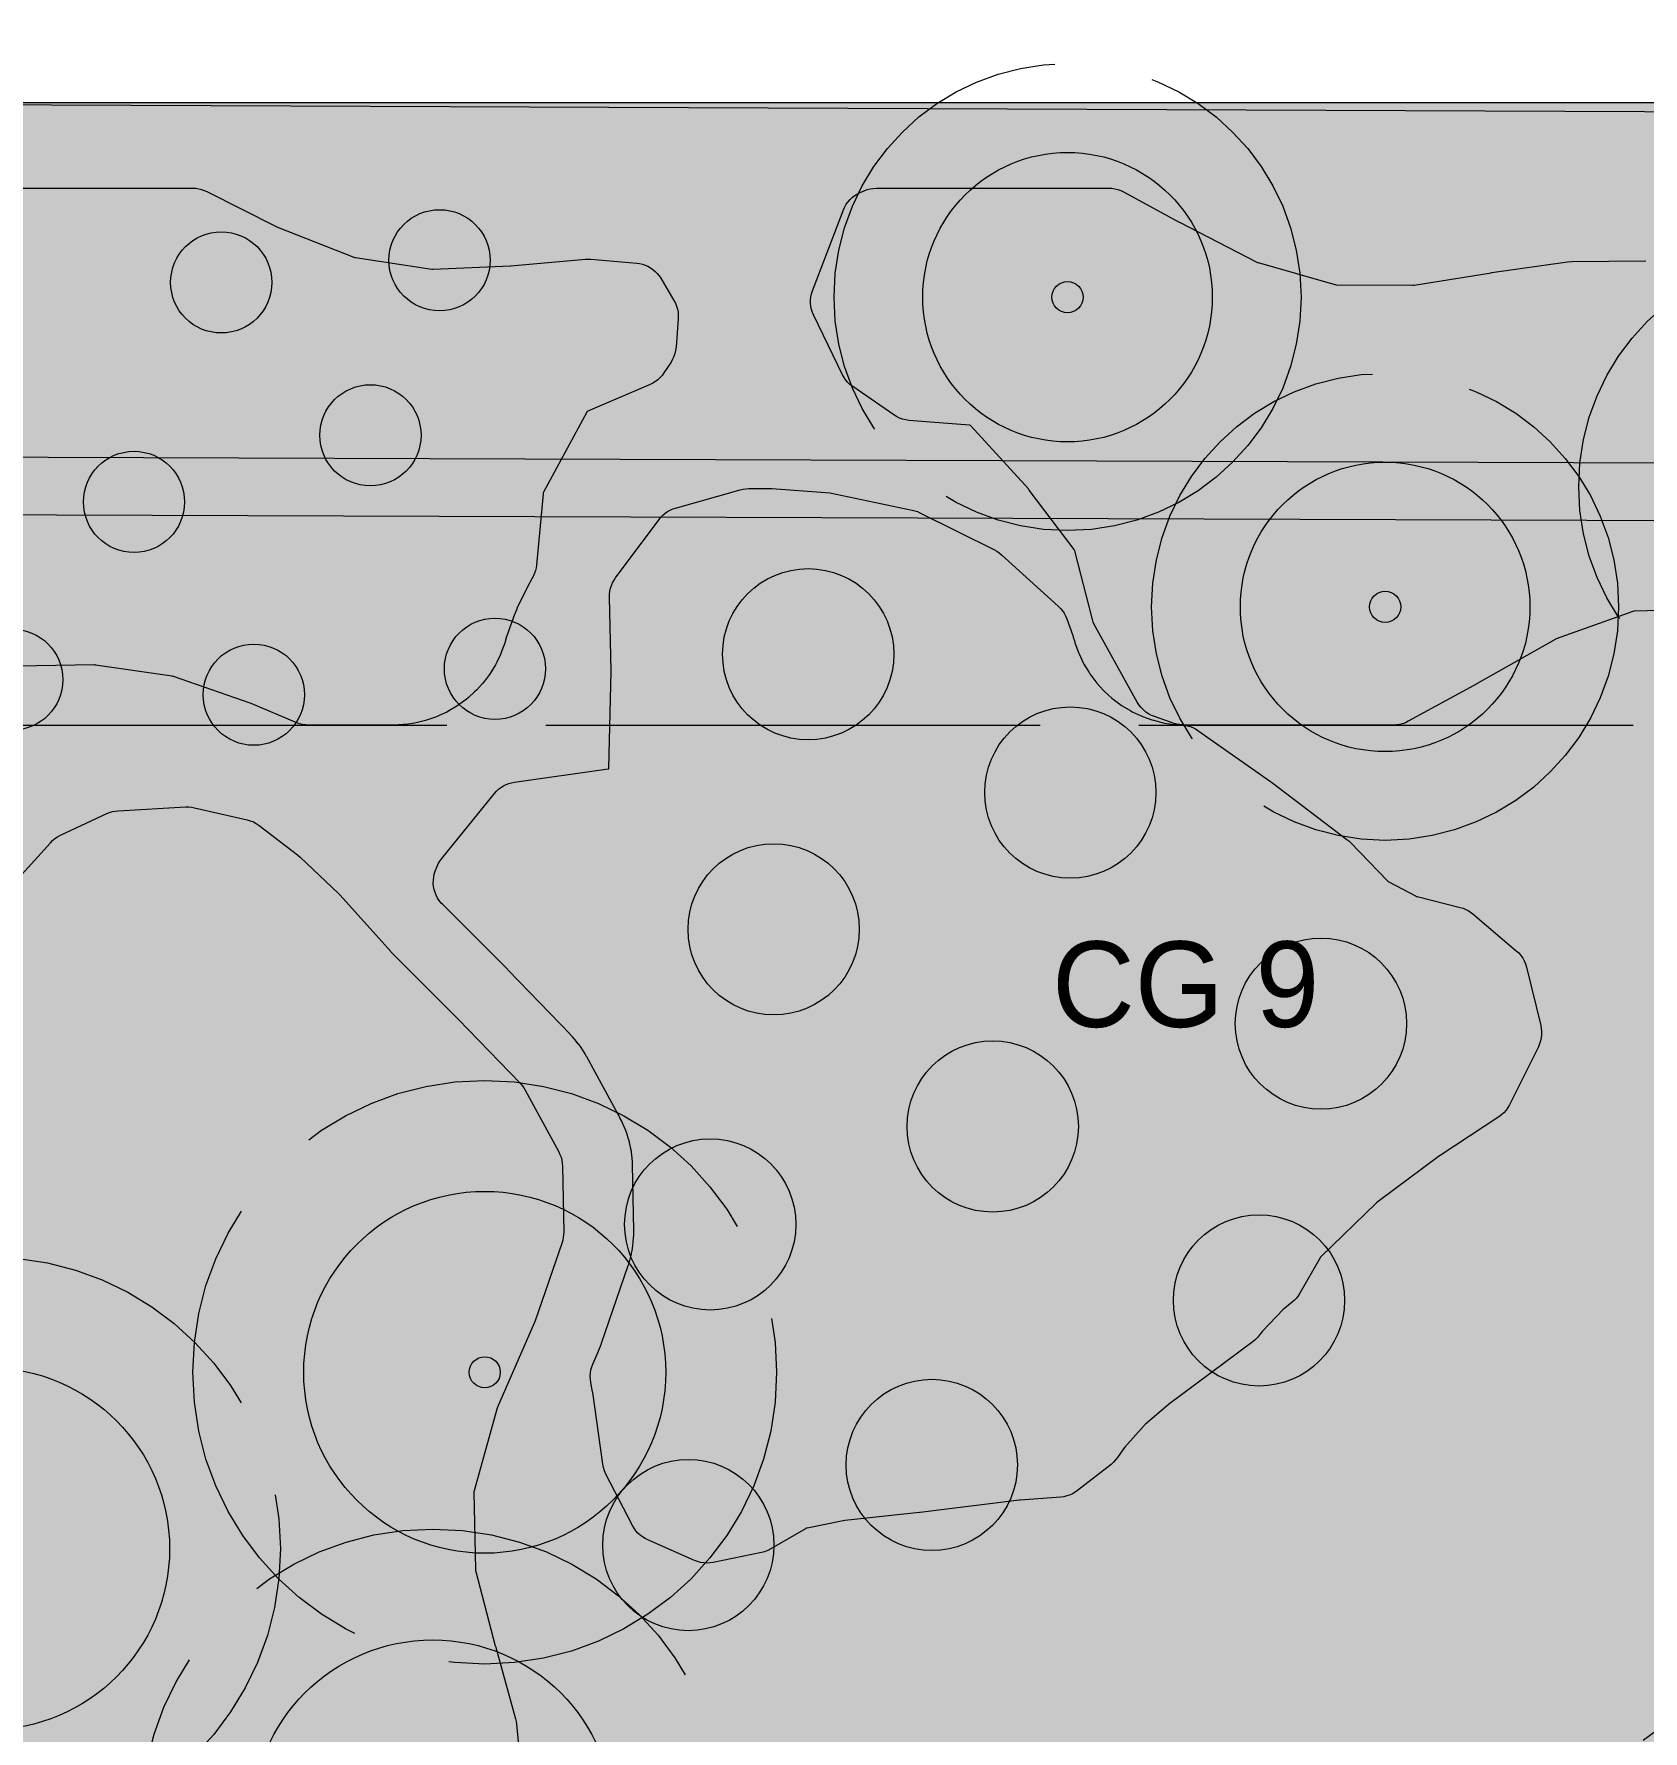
# Model space of a CAD drawing. Header units: metres. Extents: x 1 to 213, y 1 to 147.
# Drawn here: x 92.735 to 96.87, y 35.855 to 40.217 of the extents above; entities that cross this region are included whole.
import ezdxf

# ---------------------------------------------------------------- set-up
doc = ezdxf.new("R2010")
doc.units = ezdxf.units.M
doc.linetypes.add('DASHED', pattern=[1.524, 1.27, -0.254])
doc.layers.get('0').update_dxf_attribs({"lineweight": 0, "plot": 0})
for name, color, linetype, lineweight, plot in [('00-BASE-ARQUITECTURA', 8, 'Continuous', 0, False), ('PJ-ARBUSTOS', 82, 'Continuous', 0, False), ('PJ-COPA-ADULTA', 8, 'DASHED', 0, False), ('PJ-CUBRESUELOS', 150, 'Continuous', 0, False), ('PJ-ETIQUETAS', 7, 'Continuous', 0, False), ('PJ-GRAVILLA', 42, 'Continuous', 0, False), ('PJ-HERBACEAS', 212, 'Continuous', 0, False), ('PJ-LIMITE-JARDIN', 7, 'Continuous', 0, False), ('PJ-MASAS', 92, 'Continuous', 0, False), ('PJ-MASAS-RELLENO', 92, 'Continuous', 0, False), ('PJ-RIEGO-SECTORES', 5, 'Continuous', 0, False), ('PJ-VISIBILIDAD', 1, 'DASHED', 0, False)]:
    doc.layers.add(name, color=color, linetype=linetype, lineweight=lineweight, plot=plot)

# ---------------------------------------------------------------- blocks, each defined once
blk = doc.blocks.new('PJ_SC')
for radius in [0.465, 0.04]:
    blk.add_circle((0, 0), radius)
for tag, p, height in [('CODIGO', (0.15, 0.15), 0.2), ('ESPECIE', (0.15, -0.1), 0.15), ('ZONA', (0.15, -0.3), 0.15)]:
    blk.add_attdef(tag, p, '', height=height)
blk = doc.blocks.new('PJ_CG')
blk.add_circle((0, 0), 0.22)
for tag, p, height in [('CODIGO', (0.15, 0.15), 0.2), ('ESPECIE', (0.15, -0.1), 0.15), ('ZONA', (0.15, -0.3), 0.15)]:
    blk.add_attdef(tag, p, '', height=height)
blk = doc.blocks.new('PJ_NP')
blk.add_circle((0, 0), 0.13)
for tag, p, height in [('CODIGO', (0.15, 0.15), 0.2), ('ESPECIE', (0.15, -0.1), 0.15), ('ZONA', (0.15, -0.3), 0.15)]:
    blk.add_attdef(tag, p, '', height=height)
blk = doc.blocks.new('PJ_BA')
for radius in [0.372, 0.04]:
    blk.add_circle((0, 0), radius)
for tag, p, height in [('CODIGO', (0.15, 0.15), 0.2), ('ESPECIE', (0.15, -0.1), 0.15), ('ZONA', (0.15, -0.3), 0.15)]:
    blk.add_attdef(tag, p, '', height=height)

msp = doc.modelspace()

# ---------------------------------------------------------------- hatches: boundary and pattern name
at = {"layer": 'PJ-GRAVILLA'}
h = msp.add_hatch(dxfattribs=at)
h.set_pattern_fill('GRAVEL', scale=0.03)
h.paths.add_polyline_path([(69.7177, 40.2166), (86.21, 40.1285), (86.4305, 40.0403), (102.1291, 40.0403), (102.526, 39.3788), (102.526, 39.1142), (105.2159, 32.0146), (106.3183, 28.7514), (107.2885, 26.5024), (108.435, 24.4298), (109.5374, 22.7983), (111.2572, 20.6816), (112.2274, 19.7555), (112.2274, 19.0941), (111.9187, 18.7854), (111.61, 18.7413), (60.9423, 18.7854), (60.7218, 18.8736), (60.4132, 19.2705), (60.4573, 19.8437), (61.2069, 20.6816), (62.5298, 22.5778), (63.8527, 25.0913), (68.527, 37.5267), (68.8357, 37.7913), (69.2767, 37.6149), (69.4531, 37.659), (69.7177, 38.0118), (69.6736, 38.2764), (69.0562, 38.7614), (69.409, 39.8639), (69.7177, 40.2166)])
at = {"layer": 'PJ-MASAS-RELLENO'}
for points in [[(88.7823, 38.6658), (88.7784, 38.6725), (88.7751, 38.6796), (88.7725, 38.687), (88.7707, 38.6946), (88.7696, 38.7023), (88.7693, 38.7101), (88.7698, 38.7179), (88.771, 38.7256), (88.7729, 38.7332), (88.7756, 38.7405), (88.779, 38.7476), (88.783, 38.7543), (88.8714, 38.8851), (88.872, 38.886), (88.8767, 38.8934), (88.8773, 38.8944), (88.881, 38.9005), (88.8821, 38.9025), (88.8903, 38.9181), (88.8913, 38.9201), (88.8943, 38.9266), (88.8947, 38.9276), (88.8982, 38.9358), (88.8986, 38.9368), (88.9661, 39.1092), (88.9664, 39.1101), (88.969, 39.1171), (88.9693, 39.118), (88.9712, 39.1237), (88.9718, 39.1255), (88.9759, 39.1399), (88.9764, 39.1417), (88.9778, 39.1476), (88.978, 39.1485), (88.9796, 39.1558), (88.9797, 39.1567), (89.0127, 39.3315), (89.0128, 39.3324), (89.014, 39.3395), (89.0142, 39.3404), (89.015, 39.3461), (89.0152, 39.3479), (89.0166, 39.3623), (89.0167, 39.3641), (89.017, 39.3695), (89.017, 39.3713), (89.0171, 39.3856), (89.0171, 39.3874), (89.0169, 39.3928), (89.0168, 39.3946), (89.0166, 39.3966), (89.0163, 39.4042), (89.0168, 39.4117), (89.0179, 39.4192), (89.0198, 39.4265), (89.0223, 39.4336), (89.0255, 39.4404), (89.0293, 39.447), (89.0337, 39.4531), (89.076, 39.5063), (89.077, 39.5077), (89.0777, 39.5093), (89.1446, 39.6642), (89.1479, 39.6709), (89.1518, 39.6773), (89.1562, 39.6832), (89.1612, 39.6888), (89.1667, 39.6938), (89.1726, 39.6983), (89.179, 39.7023), (89.3529, 39.7998), (89.3622, 39.8042), (89.3879, 39.8145), (89.3951, 39.817), (89.4025, 39.8188), (89.41, 39.8199), (89.4176, 39.8203), (90.0532, 39.8203), (90.0604, 39.8199), (90.0675, 39.819), (90.0745, 39.8174), (90.0814, 39.8151), (90.088, 39.8123), (90.1557, 39.7796), (90.1598, 39.7774), (90.3556, 39.6681), (90.3603, 39.6659), (90.5563, 39.5878), (90.558, 39.5872), (90.5597, 39.5869), (90.7558, 39.5639), (90.758, 39.5637), (90.7603, 39.5638), (90.9569, 39.5862), (90.9593, 39.5866), (91.1544, 39.621), (91.1622, 39.622), (91.3527, 39.6366), (91.364, 39.6366), (91.5569, 39.624), (91.5599, 39.6238), (91.7558, 39.6037), (91.7612, 39.6036), (91.9562, 39.6102), (91.9586, 39.6104), (91.9609, 39.6109), (92.157, 39.6661), (92.1587, 39.6666), (92.1603, 39.6673), (92.3585, 39.7633), (92.4566, 39.8119), (92.4634, 39.8149), (92.4703, 39.8172), (92.4775, 39.8189), (92.4848, 39.8199), (92.4921, 39.8203), (93.1438, 39.8203), (93.1513, 39.8199), (93.1587, 39.8189), (93.166, 39.8171), (93.1731, 39.8147), (93.1799, 39.8116), (93.3575, 39.7217), (93.361, 39.7201), (93.5573, 39.6432), (93.5594, 39.6425), (93.5615, 39.6421), (93.7575, 39.6121), (93.7594, 39.6119), (93.7614, 39.6119), (93.9587, 39.6209), (93.9603, 39.621), (94.1527, 39.6378), (94.1596, 39.6382), (94.1665, 39.6379), (94.284, 39.6277), (94.2915, 39.6267), (94.2989, 39.625), (94.306, 39.6226), (94.313, 39.6195), (94.3196, 39.6158), (94.3258, 39.6114), (94.3316, 39.6065), (94.3369, 39.6011), (94.3416, 39.5952), (94.3458, 39.5889), (94.3797, 39.5319), (94.3835, 39.5247), (94.3865, 39.5172), (94.3888, 39.5093), (94.3903, 39.5013), (94.3909, 39.4932), (94.3907, 39.4851), (94.3853, 39.4114), (94.3842, 39.4034), (94.3824, 39.3955), (94.3798, 39.3878), (94.3764, 39.3804), (94.3723, 39.3734), (94.3539, 39.3454), (94.3493, 39.3391), (94.3441, 39.3333), (94.3384, 39.328), (94.3322, 39.3233), (94.3256, 39.3192), (94.3186, 39.3158), (94.1588, 39.2473), (94.1571, 39.2464), (94.1561, 39.2448), (94.0448, 39.0389), (94.044, 39.0371), (94.0437, 39.0351), (94.0267, 38.8515), (94.0258, 38.8444), (94.0241, 38.8374), (94.0219, 38.8306), (94.0191, 38.824), (94.0157, 38.8177), (94.0092, 38.807), (94.0083, 38.8053), (94.0023, 38.794), (94.0014, 38.7923), (93.9765, 38.7397), (93.9757, 38.7379), (93.9708, 38.7261), (93.9701, 38.7243), (93.9505, 38.6695), (93.9499, 38.6677), (93.9461, 38.6551), (93.9449, 38.6513), (93.9369, 38.6292), (93.9339, 38.6219), (93.9247, 38.6024), (93.921, 38.5955), (93.9099, 38.577), (93.9055, 38.5704), (93.8927, 38.5531), (93.8877, 38.547), (93.8732, 38.531), (93.8677, 38.5255), (93.8517, 38.511), (93.8456, 38.506), (93.8283, 38.4932), (93.8217, 38.4888), (93.8032, 38.4777), (93.7963, 38.474), (93.7768, 38.4648), (93.7695, 38.4618), (93.7492, 38.4545), (93.7417, 38.4522), (93.7208, 38.447), (93.7131, 38.4454), (93.6917, 38.4423), (93.6839, 38.4415), (93.6604, 38.4404), (93.6565, 38.4403), (93.4416, 38.4403), (93.4336, 38.4407), (93.4257, 38.4419), (93.4179, 38.4438), (93.4104, 38.4466), (93.2936, 38.496), (93.2911, 38.4969), (93.0941, 38.565), (93.0923, 38.5655), (93.0905, 38.5659), (92.8938, 38.5947), (92.8922, 38.5949), (92.8906, 38.5949), (92.6923, 38.5919), (92.6919, 38.5919), (92.4942, 38.5868), (92.4921, 38.5866), (92.49, 38.586), (92.2735, 38.506), (92.2716, 38.5052), (92.2708, 38.5033), (92.1957, 38.317), (92.1928, 38.3106), (92.1894, 38.3045), (92.0964, 38.1556), (92.0959, 38.1549), (92.0066, 38.0155), (92.0057, 38.014), (92.005, 38.0124), (91.9392, 37.8556), (91.9383, 37.8531), (91.8733, 37.6648), (91.871, 37.6588), (91.8682, 37.653), (91.7662, 37.4632), (91.7615, 37.4554), (91.7559, 37.4483), (91.7496, 37.4418), (91.666, 37.3658), (91.6599, 37.3608), (91.6533, 37.3564), (91.6464, 37.3527), (91.6391, 37.3497), (91.6224, 37.3437), (91.6186, 37.3424), (91.5942, 37.335), (91.5904, 37.334), (91.5132, 37.3146), (91.5094, 37.3138), (91.4843, 37.3088), (91.4805, 37.3081), (91.4017, 37.2965), (91.3978, 37.296), (91.3724, 37.2935), (91.3685, 37.2932), (91.289, 37.2893), (91.2851, 37.2892), (91.2595, 37.2892), (91.2556, 37.2893), (91.1761, 37.2932), (91.1722, 37.2935), (91.1468, 37.296), (91.1429, 37.2965), (91.0641, 37.3081), (91.0602, 37.3088), (91.0454, 37.3118), (91.0375, 37.3138), (91.0298, 37.3166), (91.0225, 37.3201), (90.9259, 37.3732), (90.9204, 37.3765), (90.9152, 37.3803), (90.7503, 37.5091), (90.7476, 37.5113), (90.595, 37.6416), (90.5908, 37.6455), (90.4539, 37.7802), (90.448, 37.7867), (90.4429, 37.7937), (90.3446, 37.9454), (90.3409, 37.9516), (90.3379, 37.9581), (90.3354, 37.9648), (90.3336, 37.9717), (90.2964, 38.1401), (90.2951, 38.1476), (90.2946, 38.1553), (90.2947, 38.1629), (90.2957, 38.1706), (90.326, 38.3514), (90.3262, 38.3532), (90.3259, 38.355), (90.2632, 38.6764), (90.2627, 38.6783), (90.261, 38.6789), (90.0004, 38.7655), (89.9983, 38.766), (89.9963, 38.7659), (89.8003, 38.7461), (89.7983, 38.7458), (89.7964, 38.7451), (89.6004, 38.6616), (89.5961, 38.6594), (89.4007, 38.5467), (89.3954, 38.5439), (89.2157, 38.4574), (89.2086, 38.4544), (89.2013, 38.4521), (89.1937, 38.4505), (89.1861, 38.4497), (89.1784, 38.4496), (88.9593, 38.4568), (88.9516, 38.4574), (88.9441, 38.4588), (88.9367, 38.4608), (88.9295, 38.4636), (88.9227, 38.467), (88.9162, 38.4711), (88.9101, 38.4758), (88.9045, 38.4811), (88.8994, 38.4868), (88.8949, 38.493), (88.7823, 38.6658)], [(94.8395, 39.3102), (94.833, 39.3152), (94.827, 39.3208), (94.8217, 39.327), (94.817, 39.3337), (94.8131, 39.3409), (94.7389, 39.4931), (94.7357, 39.5007), (94.7333, 39.5085), (94.7317, 39.5165), (94.7309, 39.5246), (94.731, 39.5328), (94.7319, 39.5409), (94.7336, 39.5489), (94.7361, 39.5567), (94.8155, 39.7646), (94.8187, 39.7719), (94.8226, 39.7788), (94.8272, 39.7853), (94.8325, 39.7914), (94.8383, 39.7968), (94.8446, 39.8017), (94.8514, 39.8059), (94.8585, 39.8095), (94.8684, 39.8137), (94.876, 39.8166), (94.8839, 39.8186), (94.892, 39.8198), (94.9001, 39.8203), (95.4968, 39.8203), (95.5047, 39.8199), (95.5126, 39.8187), (95.5203, 39.8167), (95.5278, 39.814), (95.5349, 39.8106), (95.6781, 39.7329), (95.6789, 39.7325), (95.8773, 39.6304), (95.8791, 39.6296), (95.8809, 39.6289), (96.0778, 39.5727), (96.0796, 39.5723), (96.0814, 39.5722), (96.2784, 39.571), (96.2801, 39.5711), (96.2817, 39.5712), (96.48, 39.603), (96.4813, 39.6032), (96.6758, 39.6311), (96.6866, 39.6319), (96.8773, 39.6332), (96.8861, 39.6327), (97.0815, 39.6122), (97.083, 39.6121), (97.2808, 39.5991), (97.2828, 39.599), (97.2848, 39.5992), (97.481, 39.626), (97.4833, 39.6264), (97.4855, 39.6271), (97.6818, 39.7033), (97.6858, 39.7051), (97.8816, 39.8072), (97.8873, 39.8099), (97.8966, 39.8139), (97.9042, 39.8166), (97.912, 39.8186), (97.92, 39.8199), (97.928, 39.8203), (98.5783, 39.8203), (98.587, 39.8198), (98.5957, 39.8183), (98.6042, 39.816), (98.6123, 39.8127), (98.6864, 39.7778), (98.6867, 39.7777), (98.8856, 39.6829), (98.8871, 39.6823), (98.8887, 39.6818), (99.0854, 39.6252), (99.0877, 39.6247), (99.0899, 39.6244), (99.2855, 39.615), (99.2908, 39.6151), (99.4859, 39.6316), (99.4915, 39.6319), (99.6284, 39.634), (99.6359, 39.6337), (99.6434, 39.6328), (99.6507, 39.6312), (99.6578, 39.6288), (99.6647, 39.6259), (99.6713, 39.6223), (99.6775, 39.618), (99.6833, 39.6133), (99.6887, 39.608), (99.7251, 39.5681), (99.7302, 39.5619), (99.7347, 39.5551), (99.7385, 39.5479), (99.7416, 39.5404), (99.7439, 39.5326), (99.7453, 39.5246), (99.746, 39.5165), (99.7458, 39.5084), (99.7448, 39.5004), (99.743, 39.4924), (99.7204, 39.4123), (99.7181, 39.4052), (99.7151, 39.3984), (99.7115, 39.392), (99.7073, 39.3858), (99.7026, 39.3801), (99.675, 39.3498), (99.6697, 39.3446), (99.664, 39.3399), (99.6579, 39.3357), (99.6515, 39.3321), (99.6447, 39.3291), (99.6377, 39.3267), (99.5282, 39.2956), (99.5246, 39.2944), (99.3285, 39.2177), (99.3234, 39.2152), (99.127, 39.1044), (99.1236, 39.1026), (99.0323, 39.0568), (99.0255, 39.0537), (99.0185, 39.0514), (99.0112, 39.0496), (99.0039, 39.0486), (98.9964, 39.0483), (98.3676, 39.0483), (98.3605, 39.0486), (98.3534, 39.0495), (98.3464, 39.0511), (98.3395, 39.0534), (98.3234, 39.0594), (98.323, 39.0596), (98.1467, 39.1267), (98.1448, 39.1273), (98.1432, 39.1262), (97.9827, 39.0063), (97.9811, 39.005), (97.98, 39.0032), (97.8809, 38.828), (97.8785, 38.823), (97.8246, 38.686), (97.8215, 38.6792), (97.8179, 38.6727), (97.8136, 38.6666), (97.8088, 38.6609), (97.8035, 38.6557), (97.7978, 38.651), (97.7916, 38.6469), (97.7851, 38.6433), (97.7782, 38.6404), (97.6692, 38.5995), (97.6622, 38.5972), (97.655, 38.5956), (97.6477, 38.5946), (97.6403, 38.5944), (97.633, 38.5948), (97.6257, 38.5959), (97.4514, 38.6301), (97.4435, 38.6321), (97.2482, 38.6916), (97.2456, 38.6923), (97.048, 38.7382), (97.0464, 38.7385), (97.0446, 38.7386), (96.8479, 38.7329), (96.8458, 38.7328), (96.8439, 38.7322), (96.6469, 38.6622), (96.6453, 38.6615), (96.6438, 38.6607), (96.4453, 38.5478), (96.4441, 38.5471), (96.2666, 38.4501), (96.2594, 38.4466), (96.2519, 38.4438), (96.2441, 38.4419), (96.2362, 38.4407), (96.2282, 38.4403), (95.6989, 38.4403), (95.6949, 38.4404), (95.687, 38.4407), (95.6795, 38.4415), (95.6722, 38.4429), (95.665, 38.4449), (95.6144, 38.4622), (95.6067, 38.4653), (95.5992, 38.4693), (95.5923, 38.4739), (95.5859, 38.4793), (95.58, 38.4853), (95.5749, 38.4919), (95.5704, 38.499), (95.4626, 38.6926), (95.4595, 38.6987), (95.457, 38.705), (95.455, 38.7115), (95.4095, 38.8883), (95.4089, 38.8902), (95.4078, 38.8918), (95.2929, 39.0445), (95.2905, 39.0475), (95.1427, 39.2093), (95.1414, 39.2106), (95.1395, 39.2108), (94.9835, 39.2236), (94.9752, 39.2247), (94.967, 39.2267), (94.9592, 39.2295), (94.9516, 39.2332), (94.9445, 39.2375), (94.8395, 39.3102)], [(94.2125, 38.3279), (94.2126, 38.3298), (94.2189, 38.5777), (94.2189, 38.5797), (94.2142, 38.7694), (94.2144, 38.777), (94.2153, 38.7846), (94.2169, 38.792), (94.2192, 38.7992), (94.2221, 38.8062), (94.2258, 38.8129), (94.23, 38.8192), (94.3414, 38.969), (94.3462, 38.9748), (94.3515, 38.9801), (94.3572, 38.9849), (94.3634, 38.9892), (94.3699, 38.9928), (94.3768, 38.9958), (94.3839, 38.9982), (94.5502, 39.0452), (94.5574, 39.0469), (94.5647, 39.0479), (94.572, 39.0483), (94.626, 39.0483), (94.6316, 39.0481), (94.7696, 39.0383), (94.7802, 39.0369), (94.9919, 38.9931), (94.9986, 38.9914), (95.0052, 38.9892), (95.0115, 38.9863), (95.2032, 38.8906), (95.2095, 38.887), (95.2155, 38.8829), (95.2211, 38.8783), (95.3674, 38.7459), (95.373, 38.7404), (95.378, 38.7343), (95.3823, 38.7278), (95.3861, 38.7208), (95.3891, 38.7136), (95.4045, 38.6705), (95.4057, 38.6667), (95.4095, 38.6541), (95.4102, 38.6522), (95.4191, 38.6273), (95.4206, 38.6237), (95.4315, 38.6006), (95.4333, 38.5972), (95.4465, 38.5753), (95.4486, 38.572), (95.4638, 38.5515), (95.4663, 38.5485), (95.4835, 38.5296), (95.4862, 38.5268), (95.5051, 38.5097), (95.5082, 38.5072), (95.5287, 38.492), (95.5319, 38.4898), (95.5538, 38.4767), (95.5573, 38.4748), (95.5803, 38.4639), (95.584, 38.4624), (95.608, 38.4538), (95.6117, 38.4527), (95.6365, 38.4465), (95.6403, 38.4457), (95.6656, 38.442), (95.6695, 38.4416), (95.6839, 38.4409), (95.6914, 38.4402), (95.6987, 38.4388), (95.7059, 38.4367), (95.7129, 38.4339), (95.7195, 38.4305), (95.7259, 38.4265), (95.913, 38.2956), (95.9156, 38.2937), (96.1089, 38.1463), (96.1135, 38.1425), (96.1179, 38.1383), (96.2132, 38.0398), (96.2148, 38.0384), (96.2166, 38.0373), (96.2851, 38.0012), (96.2873, 38.0002), (96.2896, 37.9995), (96.4004, 37.9716), (96.4074, 37.9695), (96.4142, 37.9668), (96.4207, 37.9635), (96.4268, 37.9596), (96.4326, 37.9551), (96.5443, 37.8606), (96.5504, 37.8549), (96.5559, 37.8485), (96.5607, 37.8417), (96.5647, 37.8343), (96.5679, 37.8266), (96.5704, 37.8185), (96.607, 37.6685), (96.6085, 37.6606), (96.6093, 37.6526), (96.6092, 37.6446), (96.6083, 37.6367), (96.6066, 37.6289), (96.6042, 37.6212), (96.601, 37.6139), (96.527, 37.4648), (96.5228, 37.4575), (96.5179, 37.4506), (96.5123, 37.4443), (96.5061, 37.4386), (96.4992, 37.4335), (96.3486, 37.3346), (96.3466, 37.3332), (96.1893, 37.2161), (96.1854, 37.2128), (96.0422, 37.0741), (96.0409, 37.0727), (96.0399, 37.0711), (95.9881, 36.9802), (95.9841, 36.9738), (95.9795, 36.9678), (95.9743, 36.9623), (95.9686, 36.9573), (95.9491, 36.9417), (95.9452, 36.9381), (95.8919, 36.8825), (95.8885, 36.8785), (95.8845, 36.873), (95.8795, 36.8669), (95.874, 36.8613), (95.8679, 36.8563), (95.6509, 36.6942), (95.6489, 36.6926), (95.5915, 36.6436), (95.5878, 36.6399), (95.5382, 36.5848), (95.535, 36.5807), (95.5195, 36.5582), (95.5146, 36.5518), (95.509, 36.5458), (95.5029, 36.5405), (95.4168, 36.4732), (95.4104, 36.4687), (95.4036, 36.4648), (95.3965, 36.4616), (95.3891, 36.4592), (95.3815, 36.4574), (95.3737, 36.4564), (95.269, 36.4483), (95.2672, 36.4482), (95.0121, 36.4166), (95.0107, 36.4164), (94.8185, 36.396), (94.8148, 36.3954), (94.7218, 36.3766), (94.7197, 36.3761), (94.7178, 36.3751), (94.6288, 36.323), (94.621, 36.319), (94.6128, 36.3159), (94.6044, 36.3137), (94.4809, 36.2885), (94.4728, 36.2873), (94.4646, 36.2869), (94.4565, 36.2874), (94.4484, 36.2886), (94.4405, 36.2907), (94.4328, 36.2936), (94.3124, 36.3464), (94.3055, 36.3498), (94.2989, 36.354), (94.2927, 36.3587), (94.287, 36.364), (94.2819, 36.3699), (94.2774, 36.3762), (94.2735, 36.383), (94.2052, 36.5152), (94.2015, 36.5234), (94.1988, 36.532), (94.197, 36.5408), (94.1712, 36.725), (94.1708, 36.727), (94.1662, 36.7511), (94.1651, 36.759), (94.1647, 36.767), (94.1652, 36.775), (94.1665, 36.783), (94.1686, 36.7907), (94.1714, 36.7982), (94.1857, 36.831), (94.1861, 36.8318), (94.1885, 36.8378), (94.1888, 36.8385), (94.1909, 36.8438), (94.1912, 36.8446), (94.1934, 36.8507), (94.1937, 36.8515), (94.2623, 37.0515), (94.2626, 37.0523), (94.2647, 37.0589), (94.2649, 37.0598), (94.2665, 37.0652), (94.267, 37.0669), (94.2704, 37.0804), (94.2707, 37.0821), (94.2718, 37.0873), (94.2721, 37.089), (94.2743, 37.1027), (94.2745, 37.1045), (94.2751, 37.1097), (94.2752, 37.1114), (94.2762, 37.1253), (94.2763, 37.1271), (94.2764, 37.1327), (94.2764, 37.1336), (94.2765, 37.1406), (94.2764, 37.1415), (94.2733, 37.3099), (94.2733, 37.3108), (94.273, 37.3185), (94.2729, 37.3194), (94.2725, 37.3257), (94.2723, 37.3276), (94.2706, 37.3428), (94.2703, 37.3447), (94.2694, 37.3504), (94.269, 37.3523), (94.2658, 37.3673), (94.2654, 37.3691), (94.2639, 37.3747), (94.2634, 37.3765), (94.2588, 37.3912), (94.2581, 37.393), (94.2561, 37.3984), (94.2554, 37.4002), (94.2494, 37.4143), (94.2486, 37.416), (94.2459, 37.4216), (94.2455, 37.4225), (94.242, 37.4293), (94.2415, 37.4302), (94.1557, 37.588), (94.1553, 37.5888), (94.1517, 37.595), (94.1513, 37.5958), (94.1482, 37.6008), (94.1473, 37.6023), (94.1393, 37.6143), (94.1383, 37.6157), (94.1351, 37.6201), (94.134, 37.6215), (94.1249, 37.6327), (94.1238, 37.6341), (94.1199, 37.6385), (94.1193, 37.6391), (94.1144, 37.6444), (94.1138, 37.6451), (93.9549, 37.8096), (93.9539, 37.8107), (93.9529, 37.8117), (93.9519, 37.8127), (93.7849, 37.9798), (93.782, 37.9829), (93.7819, 37.983), (93.7769, 37.9892), (93.7725, 37.9958), (93.7688, 38.0029), (93.7659, 38.0102), (93.7636, 38.0178), (93.7622, 38.0256), (93.7615, 38.0335), (93.7616, 38.0415), (93.7625, 38.0494), (93.7641, 38.0571), (93.7666, 38.0647), (93.7706, 38.0756), (93.7741, 38.0834), (93.7784, 38.0908), (93.7834, 38.0978), (93.9189, 38.2648), (93.9239, 38.2704), (93.9294, 38.2755), (93.9353, 38.2801), (93.9417, 38.284), (93.9483, 38.2874), (93.9553, 38.2902), (93.9625, 38.2922), (93.9699, 38.2936), (94.2106, 38.3276), (94.2125, 38.3279)], [(85.4701, 35.2402), (85.4621, 35.2399), (85.4542, 35.2404), (85.4463, 35.2417), (85.4386, 35.2438), (85.4312, 35.2466), (85.4241, 35.2501), (85.4173, 35.2544), (85.2562, 35.3671), (85.2499, 35.3719), (85.2442, 35.3774), (85.239, 35.3833), (85.2345, 35.3898), (85.2306, 35.3967), (85.2274, 35.4039), (85.2249, 35.4114), (85.1698, 35.6114), (85.1679, 35.6199), (85.167, 35.6286), (85.167, 35.6373), (85.168, 35.6459), (85.1993, 35.8333), (85.1995, 35.8341), (85.2282, 36.0316), (85.2284, 36.0335), (85.2284, 36.0354), (85.2198, 36.2313), (85.2192, 36.2369), (85.1827, 36.4326), (85.1819, 36.438), (85.1604, 36.6242), (85.1598, 36.6322), (85.1601, 36.6401), (85.1612, 36.648), (85.1935, 36.8227), (85.1956, 36.8313), (85.1986, 36.8395), (85.2025, 36.8474), (85.3045, 37.0287), (85.3076, 37.0338), (85.3111, 37.0387), (85.4604, 37.23), (85.4621, 37.2323), (85.5928, 37.427), (85.5939, 37.4288), (85.5946, 37.4309), (85.647, 37.6262), (85.6474, 37.6281), (85.6471, 37.63), (85.6037, 37.8272), (85.6031, 37.8294), (85.602, 37.8314), (85.5075, 37.9824), (85.5036, 37.9894), (85.5005, 37.9967), (85.498, 38.0044), (85.4964, 38.0122), (85.4699, 38.178), (85.469, 38.1859), (85.4689, 38.1937), (85.4696, 38.2016), (85.4711, 38.2094), (85.4733, 38.2169), (85.4763, 38.2242), (85.4799, 38.2312), (85.5654, 38.3764), (85.5698, 38.383), (85.5747, 38.3891), (85.5802, 38.3947), (85.5863, 38.3998), (85.5928, 38.4042), (85.5997, 38.4079), (85.6069, 38.411), (85.7752, 38.4724), (85.7833, 38.4749), (85.7916, 38.4765), (85.8001, 38.4773), (85.8085, 38.4771), (85.817, 38.476), (86.0095, 38.4409), (86.0129, 38.4404), (86.1795, 38.4247), (86.1815, 38.4246), (86.1831, 38.4257), (86.3106, 38.5167), (86.3121, 38.5179), (86.3133, 38.5217), (86.3134, 38.5217), (86.3146, 38.5257), (86.3177, 38.533), (86.3215, 38.54), (86.326, 38.5465), (86.3311, 38.5526), (86.3368, 38.5581), (86.3399, 38.5609), (86.3428, 38.5637), (86.3607, 38.583), (86.3633, 38.5861), (86.3791, 38.6071), (86.3813, 38.6105), (86.395, 38.6329), (86.3969, 38.6365), (86.4086, 38.6611), (86.4094, 38.663), (86.4143, 38.6748), (86.4159, 38.6784), (86.4331, 38.7147), (86.4348, 38.7183), (86.4399, 38.7278), (86.4419, 38.7312), (86.4625, 38.7657), (86.4646, 38.769), (86.4706, 38.778), (86.4729, 38.7812), (86.4969, 38.8135), (86.4993, 38.8166), (86.5061, 38.8249), (86.5087, 38.8279), (86.5357, 38.8577), (86.5384, 38.8606), (86.5461, 38.8682), (86.5489, 38.8709), (86.5787, 38.8979), (86.5817, 38.9005), (86.59, 38.9073), (86.5931, 38.9098), (86.6254, 38.9337), (86.6287, 38.936), (86.6376, 38.942), (86.6409, 38.9441), (86.6755, 38.9648), (86.6789, 38.9667), (86.6884, 38.9718), (86.6919, 38.9736), (86.7283, 38.9908), (86.7319, 38.9924), (86.7418, 38.9965), (86.7455, 38.9979), (86.7834, 39.0115), (86.7871, 39.0127), (86.7974, 39.0158), (86.8012, 39.0169), (86.8402, 39.0266), (86.8441, 39.0275), (86.8546, 39.0296), (86.8585, 39.0303), (86.8866, 39.0344), (86.8948, 39.0352), (86.9032, 39.0352), (86.9114, 39.0342), (86.9428, 39.029), (86.9504, 39.0274), (86.9579, 39.0249), (86.9651, 39.0218), (86.972, 39.018), (86.9784, 39.0135), (86.9844, 39.0084), (86.9899, 39.0028), (87.1226, 38.8509), (87.1272, 38.8451), (87.1312, 38.839), (87.1347, 38.8326), (87.1375, 38.8258), (87.1397, 38.8188), (87.1413, 38.8117), (87.1702, 38.642), (87.1713, 38.632), (87.1778, 38.4789), (87.1779, 38.4771), (87.179, 38.4757), (87.3798, 38.2316), (87.3811, 38.2301), (87.383, 38.2296), (87.6784, 38.1735), (87.6805, 38.1732), (87.6825, 38.1738), (87.9087, 38.2545), (87.9123, 38.2557), (88.1017, 38.3133), (88.111, 38.3155), (88.1204, 38.3166), (88.3071, 38.3274), (88.3153, 38.3275), (88.5092, 38.3187), (88.514, 38.3187), (88.7096, 38.3333), (88.7119, 38.3336), (88.7142, 38.3342), (88.9096, 38.3969), (88.9149, 38.399), (88.9832, 38.4322), (88.9898, 38.4351), (88.9967, 38.4373), (89.0038, 38.4389), (89.0109, 38.4399), (89.0182, 38.4403), (89.7412, 38.4403), (89.7489, 38.4399), (89.7564, 38.4388), (89.7638, 38.437), (89.771, 38.4345), (89.778, 38.4313), (89.7846, 38.4275), (89.7908, 38.4231), (89.7965, 38.4181), (89.8018, 38.4125), (89.8065, 38.4065), (89.8991, 38.276), (89.9032, 38.2696), (89.9066, 38.2629), (89.9094, 38.2559), (89.9116, 38.2486), (89.913, 38.2412), (89.9138, 38.2337), (89.9238, 38.0336), (89.9239, 38.0279), (89.9193, 37.819), (89.9194, 37.817), (89.9202, 37.8152), (90.0298, 37.6068), (90.0309, 37.6049), (90.0326, 37.6035), (90.2148, 37.4656), (90.2165, 37.4644), (90.2183, 37.4634), (90.4269, 37.3651), (90.4281, 37.3646), (90.6229, 37.2804), (90.6254, 37.2792), (90.8112, 37.1913), (90.815, 37.1897), (91.012, 37.1203), (91.014, 37.1197), (91.0162, 37.1195), (91.2213, 37.1171), (91.2234, 37.1172), (91.2254, 37.1179), (91.4194, 37.2045), (91.421, 37.2053), (91.4223, 37.2065), (91.522, 37.3053), (91.5284, 37.311), (91.5354, 37.316), (91.5428, 37.3202), (91.5507, 37.3236), (91.5589, 37.3261), (91.5914, 37.3342), (91.5933, 37.3348), (91.6196, 37.3427), (91.6214, 37.3433), (91.6983, 37.3708), (91.7001, 37.3715), (91.7255, 37.3821), (91.7273, 37.3829), (91.801, 37.4177), (91.8028, 37.4186), (91.827, 37.4316), (91.8287, 37.4325), (91.8987, 37.4745), (91.9004, 37.4755), (91.9232, 37.4908), (91.9248, 37.4919), (91.9904, 37.5405), (91.9919, 37.5417), (92.0132, 37.5592), (92.0146, 37.5605), (92.0751, 37.6153), (92.0765, 37.6166), (92.0959, 37.636), (92.0973, 37.6375), (92.1455, 37.6906), (92.1508, 37.696), (92.1567, 37.7008), (92.163, 37.7051), (92.1697, 37.7088), (92.1767, 37.7118), (92.184, 37.7141), (92.1914, 37.7157), (92.1951, 37.7164), (92.1968, 37.7167), (92.1986, 37.7173), (92.4291, 37.8011), (92.4311, 37.802), (92.433, 37.8034), (92.6063, 37.9462), (92.6075, 37.9473), (92.6085, 37.9484), (92.6949, 38.0463), (92.6954, 38.0469), (92.7775, 38.1382), (92.7832, 38.1439), (92.7894, 38.149), (92.7961, 38.1534), (92.8032, 38.1572), (92.9225, 38.2128), (92.9296, 38.2157), (92.9368, 38.2179), (92.9443, 38.2194), (92.9519, 38.2202), (93.1255, 38.2299), (93.133, 38.23), (93.1405, 38.2294), (93.1479, 38.228), (93.2829, 38.1971), (93.2912, 38.1947), (93.2991, 38.1915), (93.3066, 38.1875), (93.3137, 38.1827), (93.4126, 38.107), (93.4192, 38.1013), (93.5178, 38.0074), (93.5221, 38.0029), (93.652, 37.8583), (93.6535, 37.8567), (93.8244, 37.6856), (93.8254, 37.6847), (93.9847, 37.5197), (93.9894, 37.5143), (93.9937, 37.5085), (93.9974, 37.5024), (94.0836, 37.3438), (94.087, 37.3369), (94.0896, 37.3297), (94.0916, 37.3222), (94.0928, 37.3147), (94.0934, 37.307), (94.0965, 37.1377), (94.0963, 37.1307), (94.0955, 37.1238), (94.0941, 37.117), (94.0922, 37.1103), (94.0233, 36.9095), (94.021, 36.9034), (93.9268, 36.6878), (93.9249, 36.6825), (93.8664, 36.4726), (93.8659, 36.4707), (93.8659, 36.4687), (93.8699, 36.2701), (93.8701, 36.2678), (93.8705, 36.2655), (93.9208, 36.0737), (93.921, 36.0731), (93.9727, 35.8863), (93.9743, 35.8794), (93.9753, 35.8725), (93.9914, 35.7034), (93.9918, 35.6946), (93.9912, 35.6859), (93.9897, 35.6773), (93.9872, 35.6689), (93.9474, 35.557), (93.9446, 35.5503), (93.9413, 35.5439), (93.9374, 35.5378), (93.933, 35.5321), (93.9281, 35.5268), (93.8451, 35.4452), (93.8448, 35.4449), (93.7108, 35.3145), (93.7096, 35.3132), (93.7089, 35.3115), (93.6434, 35.1302), (93.6428, 35.1281), (93.5726, 34.8949), (93.5721, 34.8928), (93.5377, 34.751), (93.5353, 34.743), (93.5321, 34.7353), (93.5281, 34.7279), (93.5234, 34.7211), (93.5179, 34.7147), (93.5119, 34.7089), (93.5052, 34.7039), (93.3115, 34.571), (93.3094, 34.5695), (93.2762, 34.5434), (93.2723, 34.5399), (93.2438, 34.5107), (93.2404, 34.5067), (93.2361, 34.501), (93.2314, 34.4953), (93.2262, 34.49), (93.2205, 34.4853), (93.2144, 34.481), (92.9718, 34.3298), (92.9696, 34.3283), (92.938, 34.3057), (92.934, 34.3023), (92.9197, 34.289), (92.9141, 34.2841), (92.9079, 34.2798), (92.9014, 34.2761), (92.8946, 34.273), (92.8875, 34.2705), (92.8802, 34.2687), (92.8728, 34.2677), (92.784, 34.2589), (92.7834, 34.2589), (92.5699, 34.2347), (92.5677, 34.2344), (92.5656, 34.2337), (92.3809, 34.1696), (92.376, 34.1675), (92.2046, 34.0811), (92.198, 34.0782), (92.0261, 34.0101), (92.0191, 34.0077), (92.0119, 34.0059), (92.0046, 34.0048), (91.8233, 33.9868), (91.8141, 33.9865), (91.8049, 33.9871), (91.6206, 34.0114), (91.6169, 34.012), (91.3979, 34.0513), (91.396, 34.0515), (91.3941, 34.0516), (91.2424, 34.0499), (91.2405, 34.0498), (91.2387, 34.0491), (91.0357, 33.9627), (91.0336, 33.9617), (91.0315, 33.9603), (90.8483, 33.822), (90.8476, 33.8215), (90.6512, 33.6664), (90.6445, 33.6616), (90.6374, 33.6576), (90.63, 33.6544), (90.6222, 33.6519), (90.6143, 33.6502), (90.6062, 33.6493), (90.598, 33.6492), (90.5899, 33.65), (90.582, 33.6516), (90.5742, 33.654), (90.567, 33.6566), (90.562, 33.6581), (90.5118, 33.6692), (90.5067, 33.67), (90.4542, 33.6746), (90.4516, 33.6748), (90.2499, 33.6793), (90.242, 33.6799), (90.2342, 33.6812), (90.2265, 33.6833), (90.2191, 33.6862), (90.2019, 33.6939), (90.197, 33.6957), (90.1427, 33.7118), (90.1376, 33.713), (90.0804, 33.7221), (90.0778, 33.7224), (89.898, 33.7391), (89.8896, 33.7403), (89.8813, 33.7425), (89.8733, 33.7455), (89.8656, 33.7493), (89.8237, 33.7734), (89.8215, 33.7747), (89.6569, 33.8762), (89.6548, 33.8773), (89.6526, 33.8781), (89.4585, 33.9414), (89.455, 33.9424), (89.2704, 33.9841), (89.2637, 33.986), (89.0809, 34.0446), (89.0736, 34.0474), (89.0666, 34.0508), (89.0599, 34.0549), (88.9061, 34.1608), (88.8995, 34.1659), (88.8935, 34.1716), (88.7542, 34.318), (88.5828, 34.4961), (88.581, 34.4977), (88.5792, 34.4991), (88.4267, 34.5969), (88.425, 34.5979), (88.423, 34.5983), (88.2134, 34.6351), (88.2113, 34.6353), (88.2092, 34.6349), (87.9828, 34.5758), (87.9805, 34.5751), (87.7495, 34.4992), (87.7412, 34.497), (87.6168, 34.4704), (87.6084, 34.4691), (87.5998, 34.4686), (87.5912, 34.4691), (87.5828, 34.4705), (87.5745, 34.4728), (87.3104, 34.5619), (87.305, 34.564), (87.279, 34.5749), (87.2766, 34.5758), (86.9828, 34.6768), (86.9749, 34.68), (86.9673, 34.6841), (86.9612, 34.6878), (86.7894, 34.7782), (86.7877, 34.779), (86.7858, 34.7797), (86.5934, 34.8364), (86.59, 34.8372), (86.4031, 34.875), (86.3989, 34.876), (86.2164, 34.9233), (86.2092, 34.9255), (86.2022, 34.9284), (86.1956, 34.932), (86.1893, 34.9362), (86.0365, 35.0479), (86.0276, 35.0555), (85.866, 35.2148), (85.8647, 35.216), (85.8629, 35.2165), (85.6851, 35.2581), (85.683, 35.2584), (85.6809, 35.2584), (85.4701, 35.2402)]]:
    msp.add_hatch(color=7, dxfattribs=at).paths.add_polyline_path(points)

# ---------------------------------------------------------------- linework, layer by layer
at = {"layer": '00-BASE-ARQUITECTURA'}
for points in [[(69.4443, 40.132), (102.4008, 39.9944)], [(69.2538, 39.2112), (102.5701, 39.0948)], [(69.2009, 39.0631), (102.623, 38.9466)]]:
    msp.add_lwpolyline(points, dxfattribs=at)
at = {"layer": 'PJ-COPA-ADULTA'}
for centre, radius in [((95.3911, 39.5402), 0.6), ((97.3046, 39.0531), 0.6), ((96.2072, 38.7442), 0.6), ((93.8936, 36.777), 0.75), ((92.6188, 36.3235), 0.75), ((93.7602, 35.6242), 0.75), ((97.3217, 35.2341), 0.75)]:
    msp.add_circle(centre, radius, dxfattribs=at)
at = {"layer": 'PJ-LIMITE-JARDIN'}
msp.add_lwpolyline([(111.61, 18.7413), (60.9423, 18.7854), (60.7218, 18.8736), (60.4132, 19.2705), (60.4573, 19.8437), (61.2069, 20.6816), (62.5298, 22.5778), (63.8527, 25.0913), (68.527, 37.5267), (68.8357, 37.7913), (69.2767, 37.6149), (69.4531, 37.659), (69.7177, 38.0118), (69.6736, 38.2764), (69.0562, 38.7614), (69.409, 39.8639), (69.7177, 40.2166), (69.7177, 40.2166), (86.21, 40.1285), (86.4305, 40.0403), (102.1291, 40.0403), (102.526, 39.3788), (102.526, 39.1142), (105.2159, 32.0146)], dxfattribs=at)
at = {"layer": 'PJ-MASAS'}
for points in [[(92.4921, 39.8203), (93.1438, 39.8203), (93.1513, 39.8199), (93.1587, 39.8189), (93.166, 39.8171), (93.1731, 39.8147), (93.1799, 39.8116), (93.3575, 39.7217), (93.361, 39.7201), (93.5573, 39.6432), (93.5594, 39.6425), (93.5615, 39.6421), (93.7575, 39.6121), (93.7594, 39.6119), (93.7614, 39.6119), (93.9587, 39.6209), (93.9603, 39.621), (94.1527, 39.6378), (94.1596, 39.6382), (94.1665, 39.6379), (94.284, 39.6277), (94.2915, 39.6267), (94.2989, 39.625), (94.306, 39.6226), (94.313, 39.6195), (94.3196, 39.6158), (94.3258, 39.6114), (94.3316, 39.6065), (94.3369, 39.6011), (94.3416, 39.5952), (94.3458, 39.5889), (94.3797, 39.5319), (94.3835, 39.5247), (94.3865, 39.5172), (94.3888, 39.5093), (94.3903, 39.5013), (94.3909, 39.4932), (94.3907, 39.4851), (94.3853, 39.4114), (94.3842, 39.4034), (94.3824, 39.3955), (94.3798, 39.3878), (94.3764, 39.3804), (94.3723, 39.3734), (94.3539, 39.3454), (94.3493, 39.3391), (94.3441, 39.3333), (94.3384, 39.328), (94.3322, 39.3233), (94.3256, 39.3192), (94.3186, 39.3158), (94.1588, 39.2473), (94.1571, 39.2464), (94.1561, 39.2448), (94.0448, 39.0389), (94.044, 39.0371), (94.0437, 39.0351), (94.0267, 38.8515), (94.0258, 38.8444), (94.0241, 38.8374), (94.0219, 38.8306), (94.0191, 38.824), (94.0157, 38.8177), (94.0092, 38.807), (94.0083, 38.8053), (94.0023, 38.794), (94.0014, 38.7923), (93.9765, 38.7397), (93.9757, 38.7379), (93.9708, 38.7261), (93.9701, 38.7243), (93.9505, 38.6695), (93.9499, 38.6677), (93.9461, 38.6551), (93.9449, 38.6513), (93.9369, 38.6292), (93.9339, 38.6219), (93.9247, 38.6024), (93.921, 38.5955), (93.9099, 38.577), (93.9055, 38.5704), (93.8927, 38.5531), (93.8877, 38.547), (93.8732, 38.531), (93.8677, 38.5255), (93.8517, 38.511), (93.8456, 38.506), (93.8283, 38.4932), (93.8217, 38.4888), (93.8032, 38.4777), (93.7963, 38.474), (93.7768, 38.4648), (93.7695, 38.4618), (93.7492, 38.4545), (93.7417, 38.4522), (93.7208, 38.447), (93.7131, 38.4454), (93.6917, 38.4423), (93.6839, 38.4415), (93.6604, 38.4404), (93.6565, 38.4403), (93.4416, 38.4403), (93.4336, 38.4407), (93.4257, 38.4419), (93.4179, 38.4438), (93.4104, 38.4466), (93.2936, 38.496), (93.2911, 38.4969), (93.0941, 38.565), (93.0923, 38.5655), (93.0905, 38.5659), (92.8938, 38.5947), (92.8922, 38.5949), (92.8906, 38.5949), (92.6923, 38.5919)], [(97.0446, 38.7386), (96.8479, 38.7329), (96.8458, 38.7328), (96.8439, 38.7322), (96.6469, 38.6622), (96.6453, 38.6615), (96.6438, 38.6607), (96.4453, 38.5478), (96.4441, 38.5471), (96.2666, 38.4501), (96.2594, 38.4466), (96.2519, 38.4438), (96.2441, 38.4419), (96.2362, 38.4407), (96.2282, 38.4403), (95.6989, 38.4403), (95.6949, 38.4404), (95.687, 38.4407), (95.6795, 38.4415), (95.6722, 38.4429), (95.665, 38.4449), (95.6144, 38.4622), (95.6067, 38.4653), (95.5992, 38.4693), (95.5923, 38.4739), (95.5859, 38.4793), (95.58, 38.4853), (95.5749, 38.4919), (95.5704, 38.499), (95.4626, 38.6926), (95.4595, 38.6987), (95.457, 38.705), (95.455, 38.7115), (95.4095, 38.8883), (95.4089, 38.8902), (95.4078, 38.8918), (95.2929, 39.0445), (95.2905, 39.0475), (95.1427, 39.2093), (95.1414, 39.2106), (95.1395, 39.2108), (94.9835, 39.2236), (94.9752, 39.2247), (94.967, 39.2267), (94.9592, 39.2295), (94.9516, 39.2332), (94.9445, 39.2375), (94.8395, 39.3102), (94.8395, 39.3102), (94.833, 39.3152), (94.827, 39.3208), (94.8217, 39.327), (94.817, 39.3337), (94.8131, 39.3409), (94.7389, 39.4931), (94.7357, 39.5007), (94.7333, 39.5085), (94.7317, 39.5165), (94.7309, 39.5246), (94.731, 39.5328), (94.7319, 39.5409), (94.7336, 39.5489), (94.7361, 39.5567), (94.8155, 39.7646), (94.8187, 39.7719), (94.8226, 39.7788), (94.8272, 39.7853), (94.8325, 39.7914), (94.8383, 39.7968), (94.8446, 39.8017), (94.8514, 39.8059), (94.8585, 39.8095), (94.8684, 39.8137), (94.876, 39.8166), (94.8839, 39.8186), (94.892, 39.8198), (94.9001, 39.8203), (95.4968, 39.8203), (95.5047, 39.8199), (95.5126, 39.8187), (95.5203, 39.8167), (95.5278, 39.814), (95.5349, 39.8106), (95.6781, 39.7329), (95.6789, 39.7325), (95.8773, 39.6304), (95.8791, 39.6296), (95.8809, 39.6289), (96.0778, 39.5727), (96.0796, 39.5723), (96.0814, 39.5722), (96.2784, 39.571), (96.2801, 39.5711), (96.2817, 39.5712), (96.48, 39.603), (96.4813, 39.6032), (96.6758, 39.6311), (96.6866, 39.6319), (96.8773, 39.6332)], [(92.6954, 38.0469), (92.7775, 38.1382), (92.7832, 38.1439), (92.7894, 38.149), (92.7961, 38.1534), (92.8032, 38.1572), (92.9225, 38.2128), (92.9296, 38.2157), (92.9368, 38.2179), (92.9443, 38.2194), (92.9519, 38.2202), (93.1255, 38.2299), (93.133, 38.23), (93.1405, 38.2294), (93.1479, 38.228), (93.2829, 38.1971), (93.2912, 38.1947), (93.2991, 38.1915), (93.3066, 38.1875), (93.3137, 38.1827), (93.4126, 38.107), (93.4192, 38.1013), (93.5178, 38.0074), (93.5221, 38.0029), (93.652, 37.8583), (93.6535, 37.8567), (93.8244, 37.6856), (93.8254, 37.6847), (93.9847, 37.5197), (93.9894, 37.5143), (93.9937, 37.5085), (93.9974, 37.5024), (94.0836, 37.3438), (94.087, 37.3369), (94.0896, 37.3297), (94.0916, 37.3222), (94.0928, 37.3147), (94.0934, 37.307), (94.0965, 37.1377), (94.0963, 37.1307), (94.0955, 37.1238), (94.0941, 37.117), (94.0922, 37.1103), (94.0233, 36.9095), (94.021, 36.9034), (93.9268, 36.6878), (93.9249, 36.6825), (93.8664, 36.4726), (93.8659, 36.4707), (93.8659, 36.4687), (93.8699, 36.2701), (93.8701, 36.2678), (93.8705, 36.2655), (93.9208, 36.0737), (93.921, 36.0731), (93.9727, 35.8863), (93.9743, 35.8794), (93.9753, 35.8725), (93.9914, 35.7034)]]:
    msp.add_lwpolyline(points, dxfattribs=at)
msp.add_lwpolyline([(94.2125, 38.3279), (94.2126, 38.3298), (94.2189, 38.5777), (94.2189, 38.5797), (94.2142, 38.7694), (94.2144, 38.777), (94.2153, 38.7846), (94.2169, 38.792), (94.2192, 38.7992), (94.2221, 38.8062), (94.2258, 38.8129), (94.23, 38.8192), (94.3414, 38.969), (94.3462, 38.9748), (94.3515, 38.9801), (94.3572, 38.9849), (94.3634, 38.9892), (94.3699, 38.9928), (94.3768, 38.9958), (94.3839, 38.9982), (94.5502, 39.0452), (94.5574, 39.0469), (94.5647, 39.0479), (94.572, 39.0483), (94.626, 39.0483), (94.6316, 39.0481), (94.7696, 39.0383), (94.7802, 39.0369), (94.9919, 38.9931), (94.9986, 38.9914), (95.0052, 38.9892), (95.0115, 38.9863), (95.2032, 38.8906), (95.2095, 38.887), (95.2155, 38.8829), (95.2211, 38.8783), (95.3674, 38.7459), (95.373, 38.7404), (95.378, 38.7343), (95.3823, 38.7278), (95.3861, 38.7208), (95.3891, 38.7136), (95.4045, 38.6705), (95.4057, 38.6667), (95.4095, 38.6541), (95.4102, 38.6522), (95.4191, 38.6273), (95.4206, 38.6237), (95.4315, 38.6006), (95.4333, 38.5972), (95.4465, 38.5753), (95.4486, 38.572), (95.4638, 38.5515), (95.4663, 38.5485), (95.4835, 38.5296), (95.4862, 38.5268), (95.5051, 38.5097), (95.5082, 38.5072), (95.5287, 38.492), (95.5319, 38.4898), (95.5538, 38.4767), (95.5573, 38.4748), (95.5803, 38.4639), (95.584, 38.4624), (95.608, 38.4538), (95.6117, 38.4527), (95.6365, 38.4465), (95.6403, 38.4457), (95.6656, 38.442), (95.6695, 38.4416), (95.6839, 38.4409), (95.6914, 38.4402), (95.6987, 38.4388), (95.7059, 38.4367), (95.7129, 38.4339), (95.7195, 38.4305), (95.7259, 38.4265), (95.913, 38.2956), (95.9156, 38.2937), (96.1089, 38.1463), (96.1135, 38.1425), (96.1179, 38.1383), (96.2132, 38.0398), (96.2148, 38.0384), (96.2166, 38.0373), (96.2851, 38.0012), (96.2873, 38.0002), (96.2896, 37.9995), (96.4004, 37.9716), (96.4074, 37.9695), (96.4142, 37.9668), (96.4207, 37.9635), (96.4268, 37.9596), (96.4326, 37.9551), (96.5443, 37.8606), (96.5504, 37.8549), (96.5559, 37.8485), (96.5607, 37.8417), (96.5647, 37.8343), (96.5679, 37.8266), (96.5704, 37.8185), (96.607, 37.6685), (96.6085, 37.6606), (96.6093, 37.6526), (96.6092, 37.6446), (96.6083, 37.6367), (96.6066, 37.6289), (96.6042, 37.6212), (96.601, 37.6139), (96.527, 37.4648), (96.5228, 37.4575), (96.5179, 37.4506), (96.5123, 37.4443), (96.5061, 37.4386), (96.4992, 37.4335), (96.3486, 37.3346), (96.3466, 37.3332), (96.1893, 37.2161), (96.1854, 37.2128), (96.0422, 37.0741), (96.0409, 37.0727), (96.0399, 37.0711), (95.9881, 36.9802), (95.9841, 36.9738), (95.9795, 36.9678), (95.9743, 36.9623), (95.9686, 36.9573), (95.9491, 36.9417), (95.9452, 36.9381), (95.8919, 36.8825), (95.8885, 36.8785), (95.8845, 36.873), (95.8795, 36.8669), (95.874, 36.8613), (95.8679, 36.8563), (95.6509, 36.6942), (95.6489, 36.6926), (95.5915, 36.6436), (95.5878, 36.6399), (95.5382, 36.5848), (95.535, 36.5807), (95.5195, 36.5582), (95.5146, 36.5518), (95.509, 36.5458), (95.5029, 36.5405), (95.4168, 36.4732), (95.4104, 36.4687), (95.4036, 36.4648), (95.3965, 36.4616), (95.3891, 36.4592), (95.3815, 36.4574), (95.3737, 36.4564), (95.269, 36.4483), (95.2672, 36.4482), (95.0121, 36.4166), (95.0107, 36.4164), (94.8185, 36.396), (94.8148, 36.3954), (94.7218, 36.3766), (94.7197, 36.3761), (94.7178, 36.3751), (94.6288, 36.323), (94.621, 36.319), (94.6128, 36.3159), (94.6044, 36.3137), (94.4809, 36.2885), (94.4728, 36.2873), (94.4646, 36.2869), (94.4565, 36.2874), (94.4484, 36.2886), (94.4405, 36.2907), (94.4328, 36.2936), (94.3124, 36.3464), (94.3055, 36.3498), (94.2989, 36.354), (94.2927, 36.3587), (94.287, 36.364), (94.2819, 36.3699), (94.2774, 36.3762), (94.2735, 36.383), (94.2052, 36.5152), (94.2015, 36.5234), (94.1988, 36.532), (94.197, 36.5408), (94.1712, 36.725), (94.1708, 36.727), (94.1662, 36.7511), (94.1651, 36.759), (94.1647, 36.767), (94.1652, 36.775), (94.1665, 36.783), (94.1686, 36.7907), (94.1714, 36.7982), (94.1857, 36.831), (94.1861, 36.8318), (94.1885, 36.8378), (94.1888, 36.8385), (94.1909, 36.8438), (94.1912, 36.8446), (94.1934, 36.8507), (94.1937, 36.8515), (94.2623, 37.0515), (94.2626, 37.0523), (94.2647, 37.0589), (94.2649, 37.0598), (94.2665, 37.0652), (94.267, 37.0669), (94.2704, 37.0804), (94.2707, 37.0821), (94.2718, 37.0873), (94.2721, 37.089), (94.2743, 37.1027), (94.2745, 37.1045), (94.2751, 37.1097), (94.2752, 37.1114), (94.2762, 37.1253), (94.2763, 37.1271), (94.2764, 37.1327), (94.2764, 37.1336), (94.2765, 37.1406), (94.2764, 37.1415), (94.2733, 37.3099), (94.2733, 37.3108), (94.273, 37.3185), (94.2729, 37.3194), (94.2725, 37.3257), (94.2723, 37.3276), (94.2706, 37.3428), (94.2703, 37.3447), (94.2694, 37.3504), (94.269, 37.3523), (94.2658, 37.3673), (94.2654, 37.3691), (94.2639, 37.3747), (94.2634, 37.3765), (94.2588, 37.3912), (94.2581, 37.393), (94.2561, 37.3984), (94.2554, 37.4002), (94.2494, 37.4143), (94.2486, 37.416), (94.2459, 37.4216), (94.2455, 37.4225), (94.242, 37.4293), (94.2415, 37.4302), (94.1557, 37.588), (94.1553, 37.5888), (94.1517, 37.595), (94.1513, 37.5958), (94.1482, 37.6008), (94.1473, 37.6023), (94.1393, 37.6143), (94.1383, 37.6157), (94.1351, 37.6201), (94.134, 37.6215), (94.1249, 37.6327), (94.1238, 37.6341), (94.1199, 37.6385), (94.1193, 37.6391), (94.1144, 37.6444), (94.1138, 37.6451), (93.9549, 37.8096), (93.9539, 37.8107), (93.9529, 37.8117), (93.9519, 37.8127), (93.7849, 37.9798), (93.782, 37.9829), (93.7819, 37.983), (93.7769, 37.9892), (93.7725, 37.9958), (93.7688, 38.0029), (93.7659, 38.0102), (93.7636, 38.0178), (93.7622, 38.0256), (93.7615, 38.0335), (93.7616, 38.0415), (93.7625, 38.0494), (93.7641, 38.0571), (93.7666, 38.0647), (93.7706, 38.0756), (93.7741, 38.0834), (93.7784, 38.0908), (93.7834, 38.0978), (93.9189, 38.2648), (93.9239, 38.2704), (93.9294, 38.2755), (93.9353, 38.2801), (93.9417, 38.284), (93.9483, 38.2874), (93.9553, 38.2902), (93.9625, 38.2922), (93.9699, 38.2936), (94.2106, 38.3276), (94.2125, 38.3279)], close=True, dxfattribs=at)
at = {"layer": 'PJ-RIEGO-SECTORES'}
msp.add_lwpolyline([(111.61, 18.7413), (60.9423, 18.7854), (60.7218, 18.8736), (60.4132, 19.2705), (60.4573, 19.8437), (61.2069, 20.6816), (62.5298, 22.5778), (63.8527, 25.0913), (68.527, 37.5267), (68.8357, 37.7913), (69.2767, 37.6149), (69.4531, 37.659), (69.7177, 38.0118), (69.6736, 38.2764), (69.0562, 38.7614), (69.409, 39.8639), (69.7177, 40.2166), (86.21, 40.1285), (86.21, 40.1285), (86.4305, 40.0403), (102.1291, 40.0403), (102.526, 39.3788), (102.526, 39.1142), (105.2159, 32.0146)], dxfattribs=at)
at = {"layer": 'PJ-VISIBILIDAD'}
msp.add_lwpolyline([(71.237, 38.6085), (85.9076, 38.53), (85.9801, 38.505), (86.1279, 38.4691), (86.2785, 38.4475), (86.4305, 38.4403), (101.0703, 38.4403), (103.7094, 31.4749)], dxfattribs=at)

# ---------------------------------------------------------------- block references
at = {"layer": 'PJ-ARBUSTOS'}
for name, p in [('PJ_BA', (95.3911, 39.5402)), ('PJ_BA', (96.2072, 38.7442)), ('PJ_SC', (93.8936, 36.777)), ('PJ_SC', (92.6188, 36.3235)), ('PJ_SC', (93.7602, 35.6242))]:
    msp.add_blockref(name, p, dxfattribs=at)
at = {"layer": 'PJ-CUBRESUELOS'}
for p in [(93.7775, 39.635), (93.2166, 39.5781), (93.5999, 39.1852), (92.9924, 39.014), (93.9199, 38.5851), (92.6794, 38.5571), (93.3003, 38.5185)]:
    msp.add_blockref('PJ_NP', p, dxfattribs=at)
at = {"layer": 'PJ-HERBACEAS'}
for p in [(94.7247, 38.6225), (95.3982, 38.2671), (94.6361, 37.9155), (96.0422, 37.6732), (95.1989, 37.4088), (94.473, 37.1571), (95.8832, 36.9617), (95.0424, 36.539), (94.4167, 36.333)]:
    msp.add_blockref('PJ_CG', p, dxfattribs=at)

# ---------------------------------------------------------------- texts
at = {"layer": 'PJ-ETIQUETAS'}
msp.add_text('CG 9', height=0.22, dxfattribs=at).set_placement((95.3514, 37.6645))

doc.saveas('drawing.dxf')
